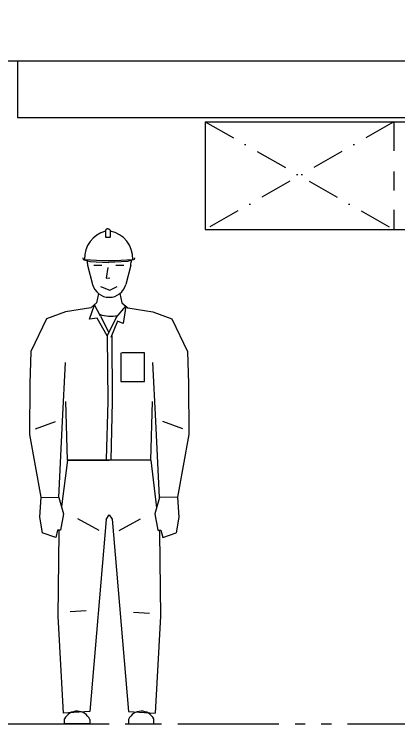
# Model space of a CAD drawing. Extents: x 33214 to 95067, y 8279 to 51908.
# Drawn here: x 40292 to 41719, y 43728 to 46361 of the extents above; entities that cross this region are included whole.
import ezdxf

# ---------------------------------------------------------------- set-up
doc = ezdxf.new("R2010")
doc.units = 0
doc.header["$LTSCALE"] = 300
doc.header["$MEASUREMENT"] = 0
doc.linetypes.add('PHANTOM', pattern=[2.1, 1.25, -0.2, 0.125, -0.2, 0.125, -0.2])
doc.linetypes.add('SNT-025', pattern=[0.74, 0.4, -0.17, 0, -0.17])
doc.layers.get('0').update_dxf_attribs({"linetype": 'CONTINUOUS'})
for name, color, linetype in [('% human', 9, 'CONTINUOUS'), ('KOMP', 1, 'CONTINUOUS'), ('LINJE', 3, 'CONTINUOUS'), ('S0CO1', 1, 'CONTINUOUS'), ('S0CO5', 4, 'CONTINUOUS'), ('S0PH1', 1, 'PHANTOM')]:
    doc.layers.add(name, color=color, linetype=linetype)

# ---------------------------------------------------------------- blocks, each defined once
blk = doc.blocks.new('Mann')
for p, q in [((-2.5, 971.8), (-7.6, 966.7)), ((-7.6, 966.7), (-7.6, 940.5)), ((0.9, 972.3), (-2.5, 971.8)), ((0.9, 972.3), (4.3, 971.8)), ((4.3, 971.8), (9.4, 966.7)), ((9.4, 966.7), (9.4, 940.5)), ((-7.6, 940.5), (9.4, 940.5)), ((-92, 863.8), (-90.8, 858.4)), ((-90.8, 858.4), (-65.8, 851)), ((-90.8, 858.4), (-85.6, 858.4)), ((-65.8, 851), (5, 847.4)), ((73.4, 851), (2.6, 847.4)), ((98.4, 858.4), (73.4, 851)), ((98.4, 858.4), (93.2, 858.4)), ((99.6, 863.8), (98.4, 858.4)), ((-74.2, 837.7), (-55.6, 765.5)), ((-51, 837.2), (-21.5, 837.2)), ((0.7, 828.6), (-5.5, 789.2)), ((30.2, 837.2), (59.8, 837.2)), ((85.6, 837.7), (67, 765.5)), ((-5.5, 789.2), (8.1, 790.4)), ((-26.4, 758.4), (8.1, 744.9)), ((8.1, 744.9), (35.1, 758.4)), ((-34.1, 732), (-40.9, 696.8)), ((45.5, 732), (52.3, 696.8)), ((-67.3, 637.1), (-49.1, 690.3)), ((-40.9, 696.8), (-63, 679.3)), ((-26, 647.9), (-49.1, 690.3)), ((31.2, 643.5), (67.1, 685.2)), ((52.3, 696.8), (74.5, 679.3)), ((67.1, 685.2), (57.4, 620.1)), ((-156.3, 664.4), (-227, 638.2)), ((-63, 679.3), (-156.3, 664.4)), ((74.5, 679.3), (167.7, 664.4)), ((167.7, 664.4), (238.4, 638.2)), ((-227, 638.2), (-284.5, 517.4)), ((-39, 640.9), (-67.3, 637.1)), ((-1.2, 574.7), (-39, 640.9)), ((-26, 647.9), (4.8, 587.4)), ((31.2, 643.5), (-1.2, 574.7)), ((238.4, 638.2), (296, 517.4)), ((37.1, 629.6), (12.3, 568.4)), ((57.4, 620.1), (37.1, 629.6)), ((-1.2, 574.7), (0.7, 331)), ((15.4, 574.9), (17.3, 331.1)), ((-284.5, 517.4), (-288.4, 396.3)), ((48.8, 511.6), (48.8, 406)), ((136.7, 511.6), (53.2, 511.6)), ((136.7, 406), (136.7, 511.6)), ((296, 517.4), (299.8, 396.3)), ((-167.5, 258.7), (-156.8, 475.5)), ((178.9, 258.7), (168.2, 475.5)), ((-288.4, 396.3), (-289.4, 209.2)), ((48.8, 406), (136.7, 406)), ((299.8, 396.3), (300.8, 209.2)), ((-149, 113.9), (-155.1, 331.6)), ((0.7, 331), (-5, 115.6)), ((17.3, 330.6), (11.6, 115.2)), ((160.4, 113.9), (166.5, 331.6)), ((-267.8, 230.2), (-193.1, 256.5)), ((-180.7, -25.3), (-167.5, 258.7)), ((192.1, -25.3), (178.9, 258.7)), ((279.3, 230.2), (204.5, 256.5)), ((-289.4, 209.2), (-248.1, -23.9)), ((300.8, 209.2), (259.5, -23.9)), ((-149, 113.9), (-171.1, -58.8)), ((-149, 113.9), (5.7, 113.9)), ((76.2, 113.9), (-149, 113.9)), ((160.4, 113.9), (5.7, 113.9)), ((160.4, 113.9), (181.5, -62.7)), ((-248.1, -23.9), (-252.3, -98.1)), ((-248.1, -23.9), (-180.7, -25.3)), ((-180.7, -25.3), (-163.4, -85.9)), ((192.1, -25.3), (174.8, -85.9)), ((259.5, -23.9), (192.1, -25.3)), ((259.5, -23.9), (263.8, -98.1)), ((-252.3, -98.1), (-243.1, -156.5)), ((-163.4, -85.9), (-175.3, -146.5)), ((-31.8, -147.5), (-110.3, -104.3)), ((-5.8, -107), (5.9, -88.9)), ((5.9, -88.9), (17.1, -104.9)), ((17.1, -104.9), (77.4, -819.5)), ((43.2, -147.5), (121.8, -104.3)), ((174.8, -85.9), (186.7, -146.5)), ((263.8, -98.1), (254.6, -156.5)), ((-5.8, -107), (-66, -819.5)), ((-192.7, -173.8), (-243.1, -156.5)), ((-185.5, -145.8), (-192.7, -173.8)), ((-175.3, -146.5), (-185.5, -145.8)), ((-181, -155.3), (-185, -465.6)), ((-181.5, -146), (-181, -155.3)), ((186.7, -146.5), (196.9, -145.8)), ((191.4, -146.2), (192.5, -155.3)), ((192.5, -155.3), (196.4, -465.6)), ((196.9, -145.8), (204.2, -173.8)), ((204.2, -173.8), (254.6, -156.5)), ((-80.3, -445.7), (-139.2, -449.6)), ((-185, -465.6), (-165.2, -825.3)), ((96.2, -450.1), (155.1, -454)), ((196.4, -465.6), (176.6, -825.3)), ((-66, -819.5), (-165.2, -825.3)), ((77.4, -819.5), (176.6, -825.3)), ((-159.5, -864.6), (-159.5, -846.6)), ((-66.4, -864.6), (-159.5, -864.6)), ((-66.4, -848.1), (-66.4, -864.6)), ((77.8, -848.1), (77.8, -864.6)), ((77.8, -864.6), (170.9, -864.6)), ((170.9, -864.6), (170.9, -846.6))]:
    blk.add_line(p, q)
for centre, radius, start, end in [((17.3, 863.3), 103, 103.979, 182.7405), ((-9.8, 862.2), 103, 357.8991, 79.2735), ((3.8, 1901.5), 1046.9, 265.1019, 274.8981), ((5.7, 858.3), 82.5, 182.811, 194.4484), ((5.7, 858.3), 82.5, 345.5516, 358.0047), ((5.7, 781.3), 63.3, 194.4484, 345.5516), ((10.1, 762.5), 114.9, 249.7374, 283.841), ((-113.3, -869.3), 51.5, 24.3304, 153.8211), ((124.7, -869.3), 51.5, 26.1789, 155.6696)]:
    blk.add_arc(centre, radius, start, end)

msp = doc.modelspace()

# ---------------------------------------------------------------- linework, layer by layer
at = {"layer": 'KOMP', "linetype": 'SNT-025'}
for p, q in [((41001.2, 45962.3), (41700.4, 45562.3)), ((41700.4, 45962.3), (41001.2, 45562.3))]:
    msp.add_line(p, q, dxfattribs=at)
at = {"layer": 'LINJE'}
for p, q in [((41001.2, 45962.3), (41001.2, 45562.3)), ((41001.2, 45962.3), (42331.9, 45962.3)), ((41700.4, 45962.3), (41700.4, 45853.9)), ((41700.4, 45777.6), (41700.4, 45706.7)), ((41700.4, 45635.8), (41700.4, 45562.3)), ((41001.2, 45562.3), (42331.9, 45562.3))]:
    msp.add_line(p, q, dxfattribs=at)
at = {"layer": 'S0CO1', "flags": 128}
msp.add_lwpolyline([(40304.7, 45978.4), (41742.6, 45978.4)], dxfattribs=at)
at = {"layer": 'S0CO5'}
msp.add_line((40304.7, 46188.4), (40304.7, 45978.4), dxfattribs=at)
msp.add_lwpolyline([(36517.7, 46188.4), (47304.7, 46188.4), (47304.7, 46361.4), (50011.3, 46361.4)], dxfattribs=at)
at = {"layer": 'S0CO5', "flags": 128}
msp.add_lwpolyline([(40279.7, 46188.4), (42313.6, 46188.4)], dxfattribs=at)
at = {"layer": 'S0PH1', "flags": 128}
msp.add_lwpolyline([(38379.1, 43728.4), (45306.8, 43728.4), (45306.8, 43936.4), (49802.6, 43936.4)], dxfattribs=at)

# ---------------------------------------------------------------- block references
at = {"layer": '% human'}
msp.add_blockref('Mann', (40638.9, 44593), dxfattribs=at)

doc.saveas('drawing.dxf')
